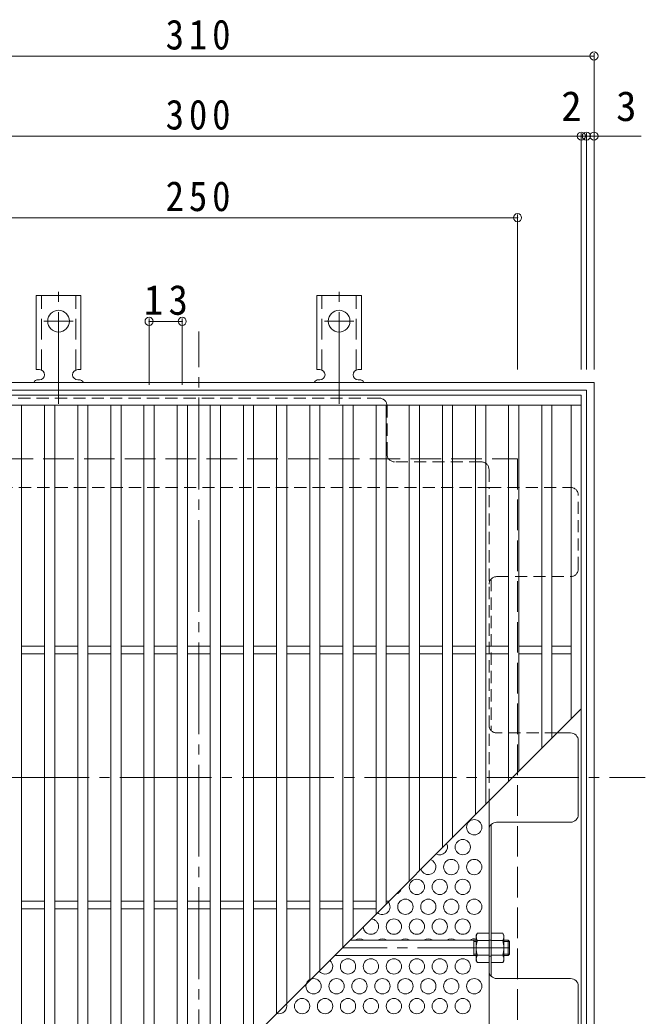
# Model space of a CAD drawing. Units: millimetres at full size, sheet at 1:4. Extents: x -822 to 951, y -780 to 740.
# Drawn here: x -564.9 to -319.7, y 349.6 to 740.3 of the extents above; entities that cross this region are included whole.
import ezdxf
from ezdxf.enums import TextEntityAlignment as Align

# ---------------------------------------------------------------- set-up
doc = ezdxf.new("R2010")
doc.units = ezdxf.units.MM
doc.header["$LTSCALE"] = 4
doc.header["$PDMODE"] = 32
doc.header["$PDSIZE"] = 3.2
for name, pattern in [('CHAIN2', [12, 9, -1, 1, -1]), ('DASHED1', [1.8, 1.2, -0.6]), ('DASHED2', [3, 2, -1]), ('DASHED3', [4, 3, -1])]:
    doc.linetypes.add(name, pattern=pattern)
for name, color, linetype, lineweight in [('A-1_躯体', 2, 'Continuous', 9), ('A-2_仕上', 3, 'Continuous', 9), ('A-4_その他', 7, 'Continuous', 9), ('A-6_寸法', 2, 'Continuous', 9), ('A-7_ハッチ', 2, 'Continuous', 9), ('A-A_ﾊｯﾁ-ﾜｸ', 3, 'Continuous', 9), ('A-B_ﾊｯﾁ', 2, 'Continuous', 9)]:
    doc.layers.add(name, color=color, linetype=linetype, lineweight=lineweight)
doc.styles.add('ＭＳ ゴシック', font='')
doc.styles.get('ＭＳ ゴシック').set_extended_font_data('MS Gothic')

msp = doc.modelspace()

# ---------------------------------------------------------------- linework, layer by layer
at = {"layer": 'A-1_躯体'}
for p, q in [((-339.713, 598.162), (-339.713, 288.162)), ((-342.713, 595.162), (-342.713, 291.162))]:
    msp.add_line(p, q, dxfattribs=at)
at = {"layer": 'A-1_躯体', "linetype": 'DASHED3'}
msp.add_line((-369.713, 568.162), (-369.713, 318.162), dxfattribs=at)
at = {"layer": 'A-1_躯体'}
for points in [[(-649.713, 288.162), (-649.713, 598.162), (-339.713, 598.162)], [(-646.713, 291.162), (-646.713, 595.162), (-342.713, 595.162)]]:
    msp.add_lwpolyline(points, dxfattribs=at)
at = {"layer": 'A-1_躯体', "linetype": 'DASHED3'}
msp.add_lwpolyline([(-619.713, 318.162), (-619.713, 568.162), (-369.713, 568.162)], dxfattribs=at)
at = {"layer": 'A-2_仕上'}
for p, q in [((-644.713, 589.162), (-344.713, 589.162)), ((-564.213, 297.162), (-564.213, 589.162)), ((-555.213, 297.162), (-555.213, 589.162)), ((-551.213, 297.162), (-551.213, 589.162)), ((-542.213, 297.162), (-542.213, 589.162)), ((-538.213, 297.162), (-538.213, 589.162)), ((-529.213, 297.162), (-529.213, 589.162)), ((-525.213, 297.162), (-525.213, 589.162)), ((-516.213, 589.162), (-516.213, 298.662)), ((-512.213, 589.162), (-512.213, 302.662)), ((-503.213, 589.162), (-503.213, 311.662)), ((-499.213, 589.162), (-499.213, 315.662)), ((-490.213, 589.162), (-490.213, 324.662)), ((-486.213, 589.162), (-486.213, 328.662)), ((-477.213, 589.162), (-477.213, 337.662)), ((-473.213, 589.162), (-473.213, 341.662)), ((-464.213, 589.162), (-464.213, 350.662)), ((-460.213, 589.162), (-460.213, 354.662)), ((-451.213, 589.162), (-451.213, 363.662)), ((-447.213, 589.162), (-447.213, 367.662)), ((-438.213, 589.162), (-438.213, 376.662)), ((-434.213, 589.162), (-434.213, 380.662)), ((-425.213, 589.162), (-425.213, 389.662)), ((-421.213, 589.162), (-421.213, 393.662)), ((-412.213, 589.162), (-412.213, 402.662)), ((-408.213, 589.162), (-408.213, 406.662)), ((-399.213, 589.162), (-399.213, 415.662)), ((-395.213, 589.162), (-395.213, 419.662)), ((-386.213, 589.162), (-386.213, 428.662)), ((-382.213, 589.162), (-382.213, 432.662)), ((-373.213, 589.162), (-373.213, 441.662)), ((-369.213, 589.162), (-369.213, 445.662)), ((-360.213, 589.162), (-360.213, 454.662)), ((-356.213, 589.162), (-356.213, 458.662)), ((-348.713, 589.162), (-348.713, 466.162)), ((-564.213, 494.662), (-555.213, 494.662)), ((-551.213, 494.662), (-542.213, 494.662)), ((-538.213, 494.662), (-529.213, 494.662)), ((-525.213, 494.662), (-516.213, 494.662)), ((-512.213, 494.662), (-503.213, 494.662)), ((-499.213, 494.662), (-490.213, 494.662)), ((-486.213, 494.662), (-477.213, 494.662)), ((-473.213, 494.662), (-464.213, 494.662)), ((-460.213, 494.662), (-451.213, 494.662)), ((-447.213, 494.662), (-438.213, 494.662)), ((-434.213, 494.662), (-425.213, 494.662)), ((-421.213, 494.662), (-412.213, 494.662)), ((-408.213, 494.662), (-399.213, 494.662)), ((-395.213, 494.662), (-386.213, 494.662)), ((-382.213, 494.662), (-373.213, 494.662)), ((-369.213, 494.662), (-360.213, 494.662)), ((-356.213, 494.662), (-348.713, 494.662)), ((-564.213, 491.662), (-555.213, 491.662)), ((-551.213, 491.662), (-542.213, 491.662)), ((-538.213, 491.662), (-529.213, 491.662)), ((-525.213, 491.662), (-516.213, 491.662)), ((-512.213, 491.662), (-503.213, 491.662)), ((-499.213, 491.662), (-490.213, 491.662)), ((-486.213, 491.662), (-477.213, 491.662)), ((-473.213, 491.662), (-464.213, 491.662)), ((-460.213, 491.662), (-451.213, 491.662)), ((-447.213, 491.662), (-438.213, 491.662)), ((-434.213, 491.662), (-425.213, 491.662)), ((-421.213, 491.662), (-412.213, 491.662)), ((-408.213, 491.662), (-399.213, 491.662)), ((-395.213, 491.662), (-386.213, 491.662)), ((-382.213, 491.662), (-373.213, 491.662)), ((-369.213, 491.662), (-360.213, 491.662)), ((-356.213, 491.662), (-348.713, 491.662)), ((-344.713, 470.162), (-521.713, 293.162)), ((-564.213, 394.662), (-555.213, 394.662)), ((-551.213, 394.662), (-542.213, 394.662)), ((-538.213, 394.662), (-529.213, 394.662)), ((-525.213, 394.662), (-516.213, 394.662)), ((-512.213, 394.662), (-503.213, 394.662)), ((-499.213, 394.662), (-490.213, 394.662)), ((-486.213, 394.662), (-477.213, 394.662)), ((-473.213, 394.662), (-464.213, 394.662)), ((-460.213, 394.662), (-451.213, 394.662)), ((-447.213, 394.662), (-438.213, 394.662)), ((-434.213, 394.662), (-425.213, 394.662)), ((-421.213, 394.662), (-420.213, 394.662)), ((-564.213, 391.662), (-555.213, 391.662)), ((-551.213, 391.662), (-542.213, 391.662)), ((-538.213, 391.662), (-529.213, 391.662)), ((-525.213, 391.662), (-516.213, 391.662)), ((-512.213, 391.662), (-503.213, 391.662)), ((-499.213, 391.662), (-490.213, 391.662)), ((-486.213, 391.662), (-477.213, 391.662)), ((-473.213, 391.662), (-464.213, 391.662)), ((-460.213, 391.662), (-451.213, 391.662)), ((-447.213, 391.662), (-438.213, 391.662)), ((-434.213, 391.662), (-425.213, 391.662))]:
    msp.add_line(p, q, dxfattribs=at)
msp.add_lwpolyline([(-644.713, 293.162), (-644.713, 593.162), (-344.713, 593.162), (-344.713, 293.162)], close=True, dxfattribs=at)
at = {"layer": 'A-4_その他'}
for p, q in [((-339.713, 727.325), (-339.713, 603.162)), ((-649.713, 726.125), (-339.713, 726.125)), ((-344.713, 695.937), (-344.713, 603.162)), ((-342.713, 695.937), (-342.713, 603.162)), ((-644.713, 694.737), (-344.713, 694.737)), ((-344.713, 694.737), (-342.713, 694.737)), ((-342.713, 694.737), (-321.196, 694.737)), ((-619.713, 662.741), (-369.713, 662.741)), ((-369.713, 663.941), (-369.713, 603.162)), ((-514.213, 623.268), (-514.213, 597.162)), ((-514.213, 622.068), (-501.213, 622.068)), ((-501.213, 623.268), (-501.213, 597.162))]:
    msp.add_line(p, q, dxfattribs=at)
for p in [(-339.713, 726.125), (-344.713, 694.737), (-342.713, 694.737), (-339.713, 694.737), (-369.713, 662.741), (-514.213, 622.068), (-501.213, 622.068)]:
    msp.add_point(p, dxfattribs=at)
at = {"layer": 'A-6_寸法'}
for centre in [(-386.713, 423.677), (-391.213, 415.882), (-395.713, 408.088), (-386.713, 408.088), (-409.213, 400.294), (-400.213, 400.294), (-391.213, 400.294), (-413.713, 392.5), (-404.713, 392.5), (-395.713, 392.5), (-386.713, 392.5), (-418.213, 384.705), (-409.213, 384.705), (-400.213, 384.705), (-391.213, 384.705), (-436.213, 369.117), (-427.213, 369.117), (-418.213, 369.117), (-409.213, 369.117), (-400.213, 369.117), (-391.213, 369.117), (-449.713, 361.323), (-440.713, 361.323), (-431.713, 361.323), (-422.713, 361.323), (-413.713, 361.323), (-404.713, 361.323), (-395.713, 361.323), (-386.713, 361.323), (-454.213, 353.528), (-445.213, 353.528), (-436.213, 353.528), (-427.213, 353.528), (-418.213, 353.528), (-409.213, 353.528), (-400.213, 353.528), (-391.213, 353.528)]:
    msp.add_circle(centre, 3, dxfattribs=at)
for centre, start, end in [((-400.213, 415.882), 241.71254, 28.28746), ((-404.713, 408.088), 195.73255, 74.26745), ((-418.213, 400.294), 283.86776, 346.13224), ((-422.713, 392.5), 229.56093, 40.43907), ((-427.213, 384.705), 180.81815, 89.18185), ((-431.713, 376.911), 54.66817, 125.33183), ((-422.713, 376.911), 54.66817, 125.33183), ((-413.713, 376.911), 54.66817, 125.33183), ((-404.713, 376.911), 54.66817, 125.33183), ((-395.713, 376.911), 54.66817, 125.33183), ((-386.713, 376.911), 74.53399, 125.33183), ((-445.213, 369.117), 217.61523, 52.38477), ((-463.213, 353.528), 251.09585, 18.90415)]:
    msp.add_arc(centre, 3, start, end, dxfattribs=at)
at = {"layer": 'A-7_ハッチ', "linetype": 'CHAIN2'}
for p, q in [((-494.713, 268.162), (-494.713, 618.162)), ((-669.713, 443.162), (-319.713, 443.162))]:
    msp.add_line(p, q, dxfattribs=at)
at = {"layer": 'A-7_ハッチ', "linetype": 'DASHED1'}
for p, q in [((-423.914, 591.966), (-565.512, 591.966)), ((-420.914, 569.966), (-420.914, 588.966)), ((-383.913, 566.966), (-417.914, 566.966)), ((-380.913, 563.966), (-380.913, 556.966)), ((-608.513, 556.966), (-380.913, 556.966)), ((-380.913, 556.966), (-348.91, 556.966)), ((-380.913, 433.962), (-380.913, 556.966)), ((-345.91, 524.965), (-345.91, 553.966)), ((-380.113, 521.009), (-380.113, 461.623)), ((-377.913, 521.965), (-348.91, 521.965)), ((-354.213, 460.663), (-377.913, 460.663)), ((-380.113, 379.359), (-380.913, 379.359)), ((-380.113, 373.159), (-380.913, 373.159))]:
    msp.add_line(p, q, dxfattribs=at)
at = {"layer": 'A-7_ハッチ'}
for p, q in [((-348.91, 460.663), (-354.213, 460.663)), ((-345.91, 428.662), (-345.91, 457.663)), ((-380.913, 322.359), (-380.913, 433.962)), ((-380.113, 365.32), (-380.113, 424.701)), ((-380.113, 365.32), (-380.113, 424.701)), ((-377.913, 425.662), (-348.91, 425.662)), ((-348.91, 364.36), (-377.913, 364.36)), ((-345.91, 332.359), (-345.91, 361.36))]:
    msp.add_line(p, q, dxfattribs=at)
at = {"layer": 'A-7_ハッチ', "linetype": 'DASHED1'}
for centre, start, end in [((-423.914, 588.966), 0, 90), ((-417.914, 569.966), 180, 270), ((-383.913, 563.966), 0, 90), ((-348.91, 553.966), 0, 90), ((-348.91, 524.965), 270, 0), ((-377.913, 518.965), 90, 180), ((-377.913, 463.663), 180, 270)]:
    msp.add_arc(centre, 3, start, end, dxfattribs=at)
at = {"layer": 'A-7_ハッチ'}
for centre, start, end in [((-348.91, 457.663), 0, 90), ((-348.91, 428.662), 270, 0), ((-377.913, 422.662), 90, 180), ((-377.913, 367.36), 180, 270), ((-348.91, 361.36), 0, 90)]:
    msp.add_arc(centre, 3, start, end, dxfattribs=at)
at = {"layer": 'A-A_ﾊｯﾁ-ﾜｸ', "color": 7, "linetype": 'CHAIN2'}
for p, q in [((-549.713, 589.694), (-549.713, 637.095)), ((-439.713, 589.694), (-439.713, 637.095)), ((-555.489, 622.162), (-543.937, 622.162)), ((-445.489, 622.162), (-433.937, 622.162))]:
    msp.add_line(p, q, dxfattribs=at)
at = {"layer": 'A-A_ﾊｯﾁ-ﾜｸ'}
for p, q in [((-558.463, 603.162), (-558.463, 632.162)), ((-540.963, 632.162), (-558.463, 632.162)), ((-540.963, 603.162), (-540.963, 632.162)), ((-448.463, 603.162), (-448.463, 632.162)), ((-430.963, 632.162), (-448.463, 632.162)), ((-430.963, 603.162), (-430.963, 632.162)), ((-558.463, 603.162), (-557.213, 603.162)), ((-540.963, 603.162), (-542.213, 603.162)), ((-448.463, 603.162), (-447.213, 603.162)), ((-430.963, 603.162), (-432.213, 603.162)), ((-557.713, 599.162), (-557.213, 599.162)), ((-542.218, 599.162), (-541.704, 599.162)), ((-447.713, 599.162), (-447.213, 599.162)), ((-432.218, 599.162), (-431.704, 599.162))]:
    msp.add_line(p, q, dxfattribs=at)
at = {"layer": 'A-A_ﾊｯﾁ-ﾜｸ', "linetype": 'DASHED2'}
for p, q in [((-556.463, 603.016), (-556.463, 632.162)), ((-542.963, 603.016), (-542.963, 632.162)), ((-446.463, 603.016), (-446.463, 632.162)), ((-432.963, 603.016), (-432.963, 632.162))]:
    msp.add_line(p, q, dxfattribs=at)
at = {"layer": 'A-A_ﾊｯﾁ-ﾜｸ'}
for centre in [(-549.713, 622.162), (-439.713, 622.162)]:
    msp.add_circle(centre, 4.25, dxfattribs=at)
for centre, start, end in [((-557.213, 601.162), 270, 90), ((-542.213, 601.162), 90, 269.86671), ((-447.213, 601.162), 270, 90), ((-432.213, 601.162), 90, 269.86671), ((-557.713, 597.162), 90.27597, 150.00049), ((-541.713, 597.162), 29.99928, 89.75838), ((-447.713, 597.162), 90.27597, 150.00049), ((-431.713, 597.162), 29.99928, 89.75838)]:
    msp.add_arc(centre, 2, start, end, dxfattribs=at)
at = {"layer": 'A-B_ﾊｯﾁ', "color": 3}
for p, q in [((-385.913, 379.359), (-435.517, 379.359)), ((-386.913, 373.359), (-386.913, 379.359)), ((-373.413, 379.359), (-375.113, 379.359)), ((-373.413, 373.359), (-373.413, 379.359)), ((-373.413, 379.359), (-372.913, 378.859)), ((-386.913, 378.859), (-385.913, 378.859)), ((-375.113, 378.859), (-372.913, 378.859)), ((-372.913, 373.859), (-372.913, 378.859)), ((-385.913, 373.359), (-441.517, 373.359)), ((-386.913, 373.859), (-385.913, 373.859)), ((-375.113, 373.859), (-372.913, 373.859)), ((-373.413, 373.359), (-375.113, 373.359)), ((-373.413, 373.359), (-372.913, 373.859))]:
    msp.add_line(p, q, dxfattribs=at)
at = {"layer": 'A-B_ﾊｯﾁ'}
for p, q in [((-385.48, 379.222), (-380.913, 379.222)), ((-380.113, 370.609), (-380.113, 382.109)), ((-380.113, 382.109), (-375.546, 382.109)), ((-375.546, 379.222), (-380.113, 379.222)), ((-375.113, 381.359), (-375.546, 382.109)), ((-375.113, 371.359), (-375.113, 381.359)), ((-385.913, 371.359), (-385.48, 370.609)), ((-385.48, 373.495), (-380.913, 373.495)), ((-375.546, 373.495), (-380.113, 373.495)), ((-375.113, 371.359), (-375.546, 370.609)), ((-380.913, 370.609), (-385.48, 370.609)), ((-380.113, 370.609), (-375.546, 370.609))]:
    msp.add_line(p, q, dxfattribs=at)
at = {"layer": 'A-B_ﾊｯﾁ', "color": 3, "linetype": 'CHAIN2'}
msp.add_line((-372.913, 376.359), (-438.517, 376.359), dxfattribs=at)
at = {"layer": 'A-B_ﾊｯﾁ'}
for points in [[(-385.913, 371.359), (-385.913, 381.359), (-385.48, 382.109)], [(-380.913, 370.609), (-380.913, 382.109), (-385.48, 382.109)]]:
    msp.add_lwpolyline(points, dxfattribs=at)
for centre, radius, start, end in [((-382.631, 380.464), 3.29, 149.99998, 176.07924), ((-383.178, 380.699), 2.735, 180.2103, 212.68507), ((-376.23, 376.359), 9.683, 162.79973, 197.20026), ((-378.395, 380.464), 3.29, 3.92076, 30.00002), ((-377.848, 380.699), 2.735, 327.31493, 359.7897), ((-384.796, 376.359), 9.683, 342.79974, 17.20027), ((-383.178, 372.018), 2.735, 147.31491, 179.78969), ((-382.631, 372.253), 3.29, 183.92075, 210), ((-377.848, 372.018), 2.735, 0.21031, 32.68509), ((-378.395, 372.253), 3.29, 330, 356.07925)]:
    msp.add_arc(centre, radius, start, end, dxfattribs=at)

# ---------------------------------------------------------------- texts
at = {"layer": 'A-4_その他', "color": 2, "style": 'ＭＳ ゴシック'}
for s, p in [('2', (-352.576, 697.137)), ('3', (-331.057, 697.137))]:
    msp.add_text(s, height=11.73, dxfattribs=at).set_placement(p, align=Align.BOTTOM_LEFT)
at = {"layer": 'A-4_その他', "color": 2, "char_height": 11.73, "attachment_point": 7, "style": 'ＭＳ ゴシック'}
for s, insert in [('\\T1.27;\\W0.9;310', (-507.713, 728.525)), ('\\T1.27;\\W0.9;300', (-507.713, 697.137)), ('\\T1.27;\\W0.9;250', (-507.713, 665.141)), ('\\T1.27;\\W0.95;13', (-516.213, 624.468))]:
    msp.add_mtext(s, dxfattribs=dict(at, insert=insert))

doc.saveas('drawing.dxf')
